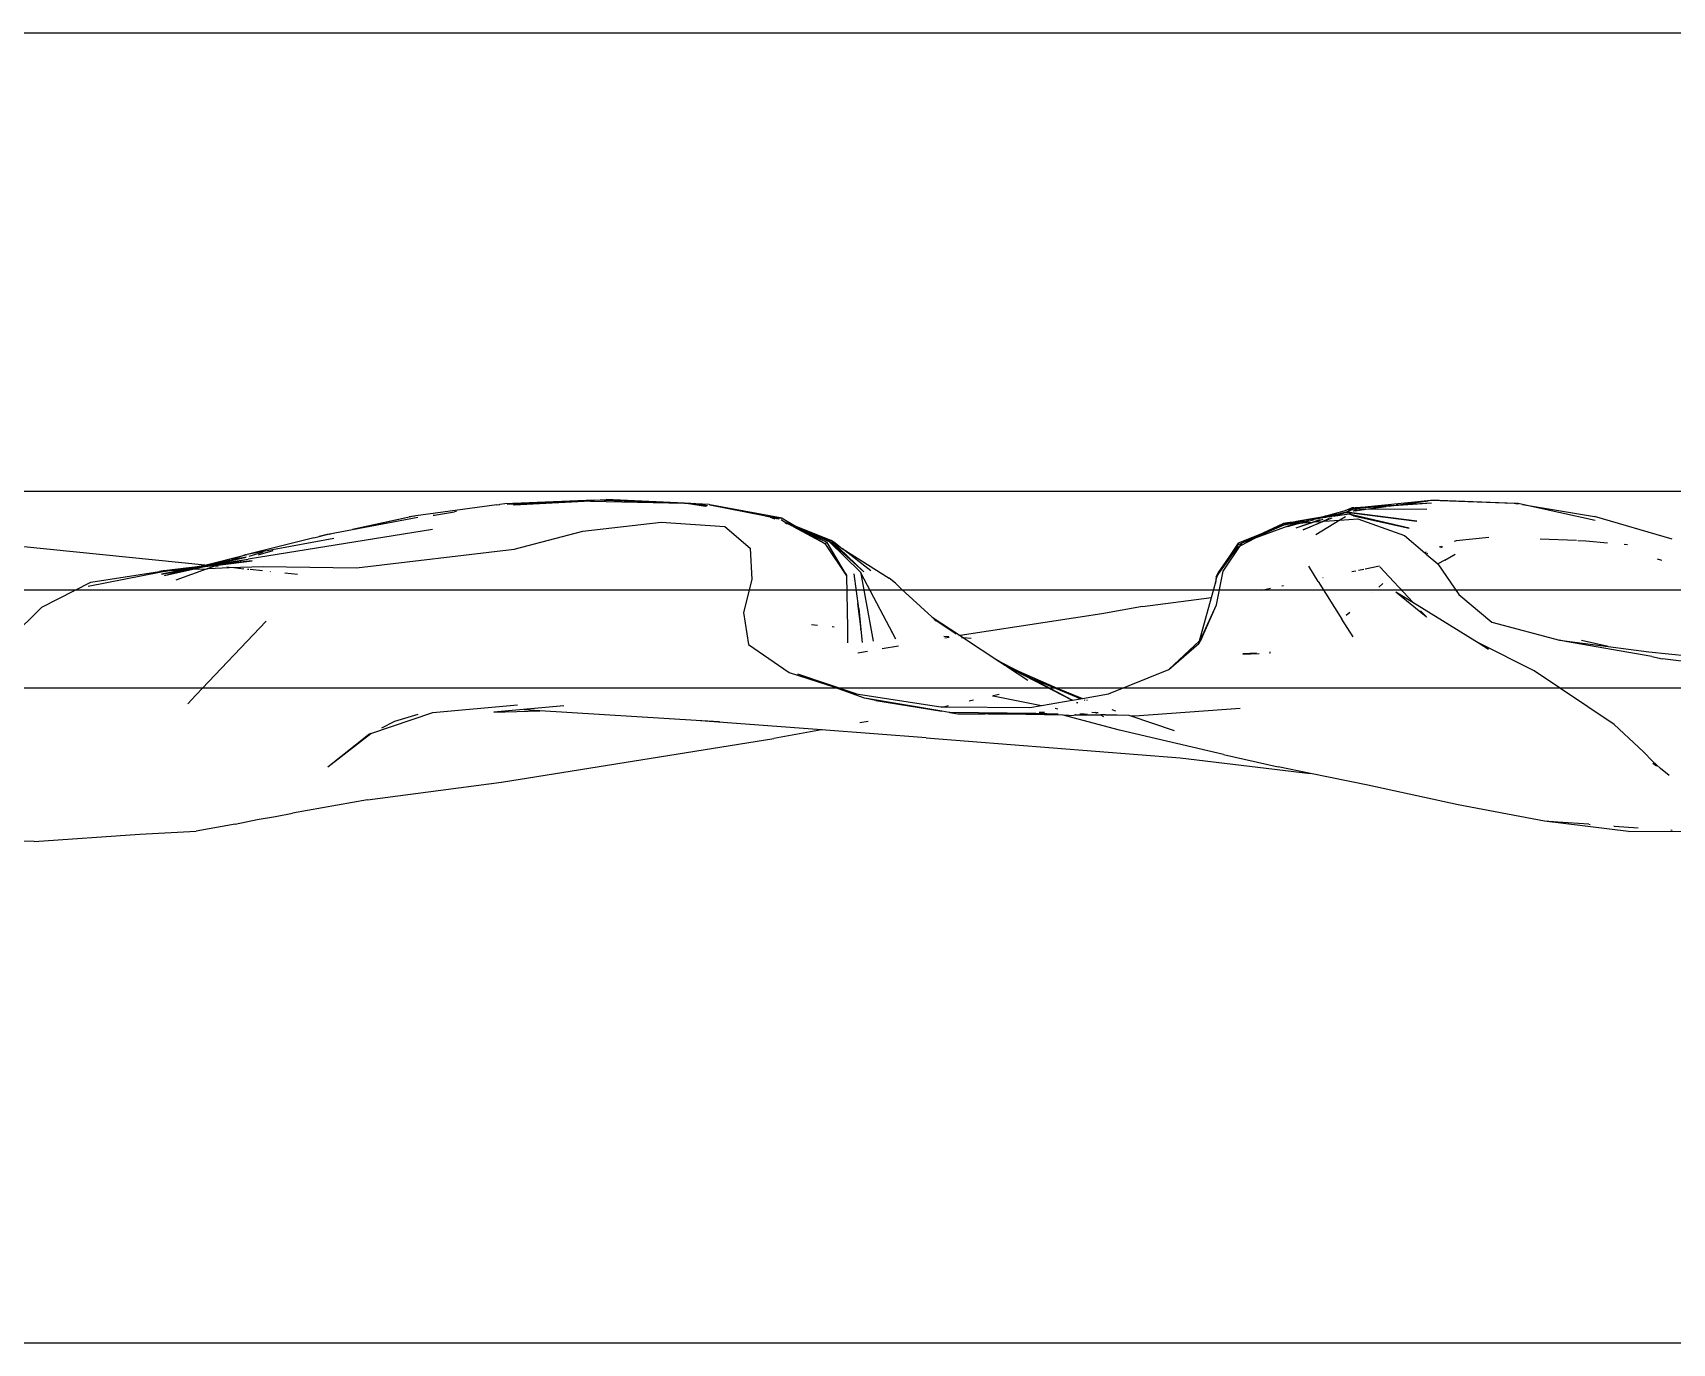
# Model space of a CAD drawing. Header units: millimetres. Extents: x -41292 to 298682, y -22072 to 33155.
# Drawn here: x 32301.7 to 32551.8, y -13759.4 to -13559.4 of the extents above; entities that cross this region are included whole.
import ezdxf

# ---------------------------------------------------------------- set-up
doc = ezdxf.new("R2010")
doc.units = ezdxf.units.MM
doc.layers.add('창호', color=4, linetype='Continuous')
doc.layers.add('틀', color=8, linetype='Continuous')

# ---------------------------------------------------------------- blocks, each defined once
blk = doc.blocks.new('rmfnasesx')
for p, q in [((59835.78, 1880.95), (59823.44, 1879.27)), ((59835.78, 1880.95), (59836.15, 1881.01)), ((59836.15, 1881.01), (59836.25, 1881.02)), ((59837.02, 1881.12), (59836.25, 1881.02)), ((59850.63, 1881.68), (59837.02, 1881.12)), ((59837.38, 1881.07), (59850.63, 1881.68)), ((59838.43, 1880.92), (59838.32, 1880.93)), ((59850.63, 1881.68), (59838.43, 1880.92)), ((59850.07, 1881.53), (59838.43, 1880.92)), ((59850.07, 1881.53), (59850.63, 1881.68)), ((59850.07, 1881.53), (59864.42, 1881.21)), ((59850.63, 1881.68), (59852.49, 1881.77)), ((59864.42, 1881.21), (59850.63, 1881.68)), ((59864.42, 1881.21), (59852.49, 1881.77)), ((59864.42, 1881.21), (59864.68, 1881.2)), ((59864.68, 1881.2), (59864.73, 1881.16)), ((59865.01, 1881.18), (59864.73, 1881.16)), ((59867.61, 1880.69), (59864.73, 1881.16)), ((59865.25, 1881.17), (59865.01, 1881.18)), ((59865.38, 1881.17), (59865.25, 1881.17)), ((59865.38, 1881.17), (59865.45, 1881.16)), ((59865.45, 1881.16), (59867.78, 1880.77)), ((59865.45, 1881.16), (59865.98, 1881.16)), ((59866.13, 1881.13), (59865.98, 1881.16)), ((59868.18, 1881.03), (59866.13, 1881.13)), ((59867.91, 1880.82), (59866.13, 1881.13)), ((59868.18, 1881.03), (59868.3, 1880.99)), ((59879.32, 1878.94), (59868.3, 1880.99)), ((59868.3, 1880.99), (59876.57, 1879.33)), ((59966.71, 1880.53), (59978.29, 1881.68)), ((59972.54, 1880.88), (59966.71, 1880.53)), ((59978.4, 1881.23), (59971.92, 1880.76)), ((59971.92, 1880.76), (59972.54, 1880.88)), ((59972.54, 1880.88), (59973.01, 1880.91)), ((59973.01, 1880.91), (59978.29, 1881.68)), ((59973.01, 1880.91), (59977.56, 1881.52)), ((59978.4, 1881.23), (59973.01, 1880.91)), ((59977.56, 1881.52), (59978.29, 1881.68)), ((59978.29, 1881.68), (59990.97, 1881.23)), ((59991.25, 1881.17), (59978.29, 1881.68)), ((59990.97, 1881.23), (59991.25, 1881.17)), ((59991.25, 1881.17), (59991.35, 1881.17)), ((59991.35, 1881.17), (59991.59, 1881.13)), ((59991.35, 1881.17), (59991.57, 1881.11)), ((59991.62, 1881.16), (59991.35, 1881.17)), ((59992.26, 1881.02), (59991.62, 1881.16)), ((59992.26, 1881.02), (60003.26, 1879.2)), ((60003.35, 1878.6), (59992.26, 1881.02)), ((59823.14, 1879.23), (59813.78, 1877.22)), ((59813.78, 1877.22), (59822.39, 1879.12)), ((59813.78, 1877.22), (59823.72, 1879.1)), ((59823.14, 1879.23), (59822.39, 1879.12)), ((59823.21, 1879.24), (59823.14, 1879.23)), ((59823.44, 1879.27), (59823.21, 1879.24)), ((59826.05, 1879.38), (59826.27, 1879.41)), ((59826.27, 1879.41), (59829.34, 1879.91)), ((59829.64, 1879.95), (59829.34, 1879.91)), ((59876.73, 1879.3), (59876.57, 1879.33)), ((59876.73, 1879.3), (59878.48, 1879)), ((59876.73, 1879.3), (59878.18, 1878.96)), ((59878.27, 1878.77), (59877.56, 1879.04)), ((59878.21, 1878.96), (59878.18, 1878.96)), ((59878.52, 1878.81), (59878.21, 1878.96)), ((59878.21, 1878.96), (59878.44, 1878.93)), ((59878.64, 1878.83), (59878.44, 1878.93)), ((59878.44, 1878.93), (59878.64, 1878.92)), ((59878.48, 1879), (59878.64, 1878.92)), ((59879.32, 1878.94), (59878.48, 1879)), ((59878.56, 1878.82), (59878.52, 1878.81)), ((59878.67, 1878.91), (59878.64, 1878.92)), ((59878.78, 1878.85), (59878.67, 1878.91)), ((59878.78, 1878.85), (59878.87, 1878.87)), ((59879.32, 1878.94), (59878.87, 1878.87)), ((59879.51, 1878.44), (59879.18, 1878.66)), ((59879.32, 1878.94), (59881.45, 1877.66)), ((59879.59, 1878.41), (59879.51, 1878.44)), ((59879.6, 1878.38), (59879.59, 1878.41)), ((59879.75, 1878.27), (59879.6, 1878.38)), ((59955.92, 1877.9), (59958.98, 1878.5)), ((59958.47, 1878.45), (59955.92, 1877.9)), ((59958.03, 1878.45), (59957.35, 1878.33)), ((59957.73, 1877.44), (59960.49, 1878.35)), ((59960.73, 1878.93), (59958.03, 1878.45)), ((59959.31, 1878.63), (59958.03, 1878.45)), ((59958.42, 1878.21), (59959.72, 1878.58)), ((59960.39, 1878.65), (59958.74, 1878.24)), ((59962, 1878.46), (59958.78, 1877.15)), ((59958.78, 1877.15), (59961.76, 1878.44)), ((59959.36, 1878.64), (59959.31, 1878.63)), ((59960.73, 1878.93), (59959.36, 1878.64)), ((59960.45, 1878.79), (59959.36, 1878.64)), ((59960.21, 1878.33), (59961.36, 1878.75)), ((59960.21, 1878.33), (59960.49, 1878.35)), ((59960.45, 1878.79), (59960.5, 1878.8)), ((59960.49, 1878.35), (59961.85, 1878.8)), ((59960.49, 1878.35), (59961.76, 1878.44)), ((59960.5, 1878.8), (59962.62, 1879.21)), ((59960.5, 1878.8), (59961.34, 1879.03)), ((59961.56, 1878.94), (59960.5, 1878.8)), ((59961.34, 1879.03), (59960.73, 1878.93)), ((59964.38, 1878.62), (59960.74, 1876.37)), ((59961.34, 1879.03), (59961.66, 1879.13)), ((59962.62, 1879.21), (59961.56, 1878.94)), ((59962.12, 1879.02), (59961.56, 1878.94)), ((59961.66, 1879.13), (59961.83, 1879.17)), ((59961.76, 1878.44), (59962.83, 1878.91)), ((59961.76, 1878.44), (59962, 1878.46)), ((59961.83, 1879.17), (59962.11, 1879.22)), ((59963.19, 1878.94), (59962, 1878.46)), ((59962, 1878.46), (59964.38, 1878.62)), ((59962.11, 1879.22), (59965.04, 1880.07)), ((59963.34, 1879.39), (59962.11, 1879.22)), ((59962.12, 1879.02), (59962.62, 1879.21)), ((59962.81, 1879.12), (59962.12, 1879.02)), ((59962.62, 1879.21), (59963.34, 1879.39)), ((59962.81, 1879.12), (59963.75, 1879.43)), ((59963.58, 1879.23), (59962.81, 1879.12)), ((59963.57, 1879.45), (59963.34, 1879.39)), ((59963.87, 1879.52), (59963.57, 1879.45)), ((59963.57, 1879.45), (59963.75, 1879.43)), ((59963.58, 1879.23), (59964.29, 1879.53)), ((59964.06, 1879.3), (59963.58, 1879.23)), ((59963.75, 1879.43), (59963.97, 1879.5)), ((59963.97, 1879.5), (59963.87, 1879.52)), ((59963.97, 1879.5), (59964.05, 1879.53)), ((59964.05, 1879.53), (59964.56, 1879.7)), ((59964.05, 1879.53), (59964.29, 1879.53)), ((59964.96, 1879.67), (59964.06, 1879.3)), ((59965.84, 1879.55), (59964.06, 1879.3)), ((59964.52, 1879.64), (59964.29, 1879.53)), ((59965.26, 1879.16), (59964.38, 1878.62)), ((59964.38, 1878.62), (59967.14, 1878.81)), ((59964.52, 1879.64), (59964.56, 1879.7)), ((59964.52, 1879.64), (59964.96, 1879.67)), ((59964.56, 1879.7), (59965.78, 1880)), ((59965.15, 1879.74), (59964.96, 1879.67)), ((59965.04, 1880.07), (59966.23, 1880.5)), ((59965.04, 1880.07), (59965.81, 1880.29)), ((59965.78, 1880), (59965.15, 1879.74)), ((59965.15, 1879.74), (59965.61, 1879.79)), ((59965.71, 1879.84), (59965.61, 1879.79)), ((59965.61, 1879.79), (59966.16, 1879.72)), ((59966.24, 1879.77), (59965.71, 1879.84)), ((59966.4, 1880.25), (59965.78, 1880)), ((59965.79, 1880.1), (59966.24, 1880.25)), ((59965.8, 1880.19), (59965.99, 1880.27)), ((59965.81, 1880.29), (59965.99, 1880.27)), ((59974.99, 1877.43), (59965.84, 1879.55)), ((59965.87, 1879.54), (59965.84, 1879.55)), ((59966.16, 1879.72), (59965.87, 1879.54)), ((59966.46, 1879.29), (59965.87, 1879.54)), ((59965.99, 1880.27), (59966.03, 1880.29)), ((59966.03, 1880.29), (59966.55, 1880.51)), ((59966.03, 1880.29), (59966.24, 1880.25)), ((59966.24, 1879.77), (59966.16, 1879.72)), ((59966.16, 1879.72), (59976.14, 1878.48)), ((59966.55, 1880.51), (59966.23, 1880.5)), ((59966.4, 1880.25), (59966.24, 1880.25)), ((59976.14, 1878.48), (59966.24, 1879.77)), ((59966.5, 1880.29), (59966.4, 1880.25)), ((59966.45, 1880.02), (59966.48, 1880.03)), ((59966.46, 1879.29), (59974.99, 1877.43)), ((59966.48, 1880.03), (59966.52, 1880.04)), ((59966.75, 1880.39), (59966.5, 1880.29)), ((59968.05, 1880.25), (59966.5, 1880.29)), ((59966.92, 1880.19), (59966.52, 1880.04)), ((59966.55, 1880.51), (59966.71, 1880.53)), ((59966.72, 1880.07), (59966.65, 1880.02)), ((59966.72, 1880.07), (59968.05, 1880.25)), ((59966.92, 1880.19), (59966.72, 1880.07)), ((59971.46, 1880.73), (59966.75, 1880.39)), ((59967.14, 1878.81), (59974.27, 1876.29)), ((59968.05, 1880.25), (59968.11, 1880.25)), ((59968.11, 1880.25), (59968.28, 1880.28)), ((59968.28, 1880.28), (59968.35, 1880.28)), ((59968.35, 1880.28), (59971.46, 1880.73)), ((59977.67, 1880.27), (59968.35, 1880.28)), ((59971.92, 1880.76), (59971.46, 1880.73)), ((60015.12, 1875.73), (60003.26, 1879.2)), ((59807.86, 1875.91), (59797.68, 1873.37)), ((59825.99, 1877.21), (59797.86, 1872.66)), ((59807.86, 1875.91), (59808.7, 1876.12)), ((59808.7, 1876.12), (59810.01, 1876.51)), ((59809.92, 1876.42), (59808.7, 1876.12)), ((59809.92, 1876.42), (59810.01, 1876.51)), ((59810, 1876.44), (59809.92, 1876.42)), ((59810.01, 1876.51), (59813.78, 1877.22)), ((59810.25, 1876.47), (59810.03, 1876.42)), ((59810.25, 1876.47), (59810.34, 1876.48)), ((59838.43, 1874.19), (59848.91, 1876.95)), ((59848.91, 1876.95), (59860.85, 1878.31)), ((59860.85, 1878.31), (59870.58, 1877.64)), ((59870.58, 1877.64), (59874.45, 1874.34)), ((59879.79, 1878.3), (59879.75, 1878.27)), ((59879.75, 1878.27), (59879.97, 1878.13)), ((59879.92, 1878.22), (59879.79, 1878.3)), ((59879.96, 1878.21), (59879.92, 1878.22)), ((59879.99, 1878.19), (59879.96, 1878.21)), ((59879.97, 1878.13), (59880.22, 1878.07)), ((59880.22, 1878.07), (59879.99, 1878.19)), ((59880.19, 1878.16), (59879.99, 1878.19)), ((59880.66, 1877.93), (59880.19, 1878.16)), ((59880.66, 1877.93), (59880.22, 1878.07)), ((59880.22, 1878.07), (59880.45, 1877.94)), ((59880.45, 1877.94), (59880.59, 1877.9)), ((59880.59, 1877.9), (59880.74, 1877.83)), ((59881.45, 1877.66), (59880.66, 1877.93)), ((59881.1, 1877.72), (59880.66, 1877.93)), ((59880.74, 1877.83), (59880.84, 1877.79)), ((59880.84, 1877.79), (59881, 1877.64)), ((59881.1, 1877.72), (59880.84, 1877.79)), ((59881, 1877.64), (59885.83, 1875.04)), ((59881, 1877.64), (59882.86, 1876.82)), ((59881.34, 1877.6), (59881.1, 1877.72)), ((59881.67, 1877.48), (59881.34, 1877.6)), ((59886.78, 1875.53), (59881.45, 1877.66)), ((59881.45, 1877.66), (59881.75, 1877.48)), ((59881.75, 1877.48), (59881.67, 1877.48)), ((59881.91, 1877.32), (59881.67, 1877.48)), ((59881.75, 1877.48), (59881.98, 1877.34)), ((59882.31, 1877.15), (59881.91, 1877.32)), ((59881.98, 1877.34), (59882.78, 1877.05)), ((59881.98, 1877.34), (59882.31, 1877.15)), ((59882.5, 1877.04), (59882.31, 1877.15)), ((59886.52, 1875.3), (59882.5, 1877.04)), ((59882.86, 1876.82), (59882.5, 1877.04)), ((59882.78, 1877.05), (59886.55, 1875.49)), ((59886.78, 1875.53), (59882.78, 1877.05)), ((59886.33, 1875.49), (59882.78, 1877.05)), ((59883.16, 1876.64), (59882.86, 1876.82)), ((59886.17, 1875.24), (59883.16, 1876.64)), ((59883.16, 1876.64), (59885.83, 1875.04)), ((59951.92, 1876.32), (59948.89, 1875.12)), ((59949.19, 1874.69), (59951.64, 1875.98)), ((59949.61, 1875.24), (59951.92, 1876.32)), ((59950.13, 1875.43), (59952.63, 1876.49)), ((59950.13, 1875.43), (59951.64, 1875.98)), ((59951.64, 1875.98), (59951.78, 1876.03)), ((59951.78, 1876.03), (59957.64, 1878.16)), ((59951.78, 1876.03), (59952.63, 1876.49)), ((59951.92, 1876.32), (59955.74, 1878.13)), ((59953.55, 1876.98), (59951.92, 1876.32)), ((59952.63, 1876.49), (59952.95, 1876.63)), ((59952.95, 1876.63), (59955.92, 1877.9)), ((59952.95, 1876.63), (59953.55, 1876.98)), ((59953.85, 1877.1), (59953.55, 1876.98)), ((59955.64, 1878.03), (59953.85, 1877.1)), ((59955.92, 1877.9), (59953.85, 1877.1)), ((59956.61, 1878.2), (59955.64, 1878.03)), ((59955.64, 1878.03), (59955.74, 1878.13)), ((59956.78, 1878.27), (59955.74, 1878.13)), ((59956.61, 1878.2), (59955.92, 1877.9)), ((59958.74, 1878.24), (59956.4, 1877.65)), ((59956.4, 1877.65), (59958.42, 1878.21)), ((59956.78, 1878.27), (59956.61, 1878.2)), ((59957.35, 1878.33), (59956.78, 1878.27)), ((59957.64, 1878.16), (59958.42, 1878.21)), ((59957.73, 1877.44), (59960.21, 1878.33)), ((59958.42, 1878.21), (59958.74, 1878.24)), ((59958.74, 1878.24), (59960.21, 1878.33)), ((59974.27, 1876.29), (59977.35, 1873.66)), ((59987.12, 1875.96), (59982.14, 1875.48)), ((59791.26, 1871.77), (59751.52, 1875.8)), ((59797.37, 1873.29), (59797.42, 1873.34)), ((59797.52, 1873.35), (59797.42, 1873.34)), ((59797.52, 1873.35), (59797.68, 1873.37)), ((59810.91, 1875.81), (59797.68, 1873.37)), ((59798.02, 1873.14), (59800.06, 1873.72)), ((59801.47, 1873.92), (59799.49, 1873.31)), ((59800.16, 1873.73), (59800.06, 1873.72)), ((59801.62, 1873.94), (59801.47, 1873.92)), ((59814.4, 1871.34), (59838.43, 1874.19)), ((59874.45, 1874.34), (59874.67, 1869.58)), ((59885.83, 1875.04), (59886.17, 1875.24)), ((59885.83, 1875.04), (59889.15, 1870.22)), ((59885.83, 1875.04), (59889.12, 1870.14)), ((59889.15, 1870.22), (59886.17, 1875.24)), ((59886.52, 1875.3), (59886.33, 1875.49)), ((59886.52, 1875.3), (59891.24, 1870.73)), ((59886.78, 1875.53), (59886.55, 1875.49)), ((59886.55, 1875.49), (59891.8, 1870.76)), ((59891.8, 1870.76), (59886.78, 1875.53)), ((59887.22, 1875.25), (59886.78, 1875.53)), ((59888.14, 1874.49), (59886.78, 1875.53)), ((59888.14, 1874.49), (59887.22, 1875.25)), ((59888.14, 1874.49), (59888.47, 1874.28)), ((59888.47, 1874.28), (59895.65, 1869.76)), ((59892.84, 1870.9), (59888.47, 1874.28)), ((59948.85, 1874.88), (59945.87, 1870.5)), ((59948.72, 1874.44), (59945.87, 1870.5)), ((59948.89, 1875.12), (59945.88, 1870.65)), ((59945.88, 1870.65), (59948.85, 1874.88)), ((59946.58, 1870.83), (59949.19, 1874.69)), ((59948.72, 1874.44), (59948.85, 1874.88)), ((59948.72, 1874.44), (59949.19, 1874.69)), ((59948.85, 1874.88), (59949.5, 1875.16)), ((59948.85, 1874.88), (59948.89, 1875.12)), ((59949.19, 1874.69), (59949.5, 1875.16)), ((59949.5, 1875.16), (59949.54, 1875.21)), ((59949.54, 1875.21), (59949.61, 1875.24)), ((59949.61, 1875.24), (59950.13, 1875.43)), ((59977.35, 1873.66), (59977.27, 1873.63)), ((59977.56, 1873.74), (59977.35, 1873.66)), ((59977.35, 1873.66), (59977.59, 1873.45)), ((59977.59, 1873.45), (59977.44, 1873.39)), ((59977.76, 1873.53), (59977.59, 1873.45)), ((59977.59, 1873.45), (59979.32, 1871.98)), ((59979.89, 1874.63), (59979.57, 1874.5)), ((59980.04, 1874.54), (59979.76, 1874.42)), ((59980.43, 1872.52), (59981.97, 1873.44)), ((59982.14, 1875.48), (59981.85, 1875.37)), ((60000.5, 1875.5), (59994.97, 1875.73)), ((60001.93, 1875.44), (60000.7, 1875.49)), ((60005.21, 1875.14), (60001.93, 1875.44)), ((60008.3, 1874.86), (60007.78, 1874.9)), ((59785.12, 1870.94), (59784.32, 1870.78)), ((59784.56, 1870.75), (59786.21, 1870.99)), ((59784.56, 1870.75), (59785.44, 1870.96)), ((59788.05, 1871.07), (59784.61, 1870.37)), ((59784.61, 1870.37), (59788.2, 1870.99)), ((59785.09, 1870.2), (59789.19, 1871.11)), ((59785.09, 1870.2), (59788.2, 1870.99)), ((59785.12, 1870.94), (59785.44, 1870.96)), ((59785.55, 1870.96), (59785.44, 1870.96)), ((59785.87, 1871.02), (59785.55, 1870.96)), ((59785.55, 1870.96), (59786.21, 1870.99)), ((59788.35, 1871.29), (59785.87, 1871.02)), ((59785.87, 1871.02), (59786.68, 1871.06)), ((59786.21, 1870.99), (59786.68, 1871.06)), ((59786.21, 1870.99), (59786.76, 1871.01)), ((59786.68, 1871.06), (59788.35, 1871.29)), ((59786.68, 1871.06), (59787.34, 1871.08)), ((59786.76, 1871.01), (59787.34, 1871.08)), ((59786.76, 1871.01), (59788.05, 1871.07)), ((59791.61, 1871.22), (59786.82, 1869.45)), ((59787.34, 1871.08), (59789.23, 1871.3)), ((59787.34, 1871.08), (59788.05, 1871.07)), ((59788.31, 1871.12), (59788.05, 1871.07)), ((59788.2, 1870.99), (59788.58, 1871.09)), ((59789.23, 1871.3), (59788.31, 1871.12)), ((59788.31, 1871.12), (59788.58, 1871.09)), ((59788.35, 1871.29), (59790.73, 1871.64)), ((59790.17, 1871.49), (59788.35, 1871.29)), ((59788.58, 1871.09), (59788.77, 1871.14)), ((59788.77, 1871.14), (59789.6, 1871.35)), ((59788.77, 1871.14), (59788.82, 1871.1)), ((59788.82, 1871.1), (59789.12, 1871.15)), ((59789.12, 1871.15), (59789.19, 1871.11)), ((59789.19, 1871.11), (59789.39, 1871.16)), ((59789.6, 1871.35), (59789.23, 1871.3)), ((59789.39, 1871.16), (59790.95, 1871.51)), ((59789.39, 1871.16), (59791.61, 1871.22)), ((59789.6, 1871.35), (59790.95, 1871.51)), ((59789.6, 1871.35), (59790.17, 1871.49)), ((59790.17, 1871.49), (59790.73, 1871.64)), ((59791.56, 1871.64), (59790.17, 1871.49)), ((59790.73, 1871.64), (59791.26, 1871.77)), ((59790.73, 1871.64), (59791.24, 1871.71)), ((59790.95, 1871.51), (59791.56, 1871.64)), ((59790.95, 1871.51), (59791.72, 1871.6)), ((59795.01, 1872.47), (59791.24, 1871.71)), ((59791.24, 1871.71), (59792.94, 1871.95)), ((59791.26, 1871.77), (59797.27, 1873.3)), ((59791.56, 1871.64), (59792.94, 1871.95)), ((59792.71, 1871.77), (59791.56, 1871.64)), ((59791.68, 1871.22), (59791.61, 1871.22)), ((59791.7, 1871.25), (59791.68, 1871.22)), ((59791.77, 1871.25), (59791.7, 1871.25)), ((59791.72, 1871.6), (59792.71, 1871.77)), ((59791.72, 1871.6), (59793.09, 1871.76)), ((59792.72, 1871.62), (59791.77, 1871.25)), ((59791.77, 1871.25), (59794.97, 1871.4)), ((59793.28, 1871.83), (59792.71, 1871.77)), ((59792.78, 1871.62), (59792.72, 1871.62)), ((59793.09, 1871.76), (59792.78, 1871.62)), ((59793.25, 1871.57), (59792.78, 1871.62)), ((59792.94, 1871.95), (59794.63, 1872.33)), ((59792.94, 1871.95), (59794.03, 1872.11)), ((59793.2, 1871.77), (59793.09, 1871.76)), ((59793.2, 1871.77), (59798.48, 1872.4)), ((59793.28, 1871.83), (59793.2, 1871.77)), ((59793.39, 1871.84), (59793.28, 1871.83)), ((59798.48, 1872.4), (59793.39, 1871.84)), ((59793.47, 1871.9), (59793.39, 1871.84)), ((59793.61, 1871.92), (59793.47, 1871.9)), ((59793.61, 1871.92), (59797.86, 1872.66)), ((59794.03, 1872.11), (59793.61, 1871.92)), ((59794.03, 1872.11), (59794.17, 1872.13)), ((59794.17, 1872.13), (59797.86, 1872.66)), ((59794.63, 1872.33), (59794.17, 1872.13)), ((59794.97, 1871.4), (59794.61, 1871.43)), ((59794.63, 1872.33), (59794.87, 1872.38)), ((59794.87, 1872.38), (59797.52, 1872.97)), ((59795.01, 1872.47), (59794.87, 1872.38)), ((59794.97, 1871.4), (59800.13, 1871.57)), ((59795.23, 1872.51), (59795.01, 1872.47)), ((59797.27, 1873.3), (59795.23, 1872.51)), ((59797.52, 1872.97), (59795.23, 1872.51)), ((59797.19, 1871.17), (59795.64, 1871.33)), ((59797.36, 1873.33), (59797.27, 1873.3)), ((59797.37, 1873.29), (59797.27, 1873.3)), ((59797.94, 1871.1), (59797.74, 1871.12)), ((59800.01, 1870.89), (59798.14, 1871.08)), ((59799.43, 1873.3), (59799.49, 1873.31)), ((59800.13, 1871.57), (59814.4, 1871.34)), ((59961.08, 1869.25), (59959.64, 1871.58)), ((59966.81, 1870.84), (59966.22, 1870.72)), ((59968.07, 1871.1), (59967.23, 1870.93)), ((59970.43, 1871.58), (59968.27, 1871.14)), ((59975.51, 1866.11), (59970.5, 1871.51)), ((59980.43, 1872.52), (59979.32, 1871.98)), ((59979.32, 1871.98), (59982.55, 1867.26)), ((60012.83, 1872.72), (60013.32, 1872.59)), ((60013.32, 1872.59), (60013.51, 1872.52)), ((59766.35, 1865.36), (59773.86, 1869.14)), ((59773.43, 1868.57), (59784.56, 1870.75)), ((59773.86, 1869.14), (59784.32, 1870.78)), ((59801.26, 1870.76), (59801.2, 1870.77)), ((59805.35, 1870.35), (59803.42, 1870.54)), ((59874.67, 1869.58), (59873.42, 1864.54)), ((59889.15, 1870.22), (59889.12, 1870.14)), ((59889.12, 1870.14), (59889.26, 1862.13)), ((59891, 1865.16), (59890.28, 1870.41)), ((59891.24, 1870.73), (59891.3, 1870.63)), ((59891.31, 1870.6), (59891.3, 1870.63)), ((59891.33, 1870.59), (59891.3, 1870.63)), ((59891.33, 1870.59), (59891.38, 1870.54)), ((59891.39, 1870.47), (59891.38, 1870.54)), ((59896.65, 1860.47), (59891.39, 1870.47)), ((59893.24, 1860.16), (59891.39, 1870.47)), ((59896.6, 1869.01), (59895.65, 1869.76)), ((59897.51, 1868.11), (59896.6, 1869.01)), ((59944.82, 1866.83), (59945.42, 1868.99)), ((59945.51, 1869.97), (59945.42, 1868.99)), ((59945.42, 1868.99), (59945.64, 1869.93)), ((59945.51, 1869.97), (59945.88, 1870.65)), ((59945.81, 1870.39), (59945.51, 1869.97)), ((59945.57, 1865.7), (59946.58, 1870.83)), ((59945.64, 1869.93), (59945.81, 1870.39)), ((59945.82, 1870.43), (59945.81, 1870.39)), ((59945.82, 1870.43), (59945.87, 1870.47)), ((59945.87, 1870.5), (59945.88, 1870.65)), ((59945.87, 1870.5), (59945.87, 1870.47)), ((59955.81, 1868.58), (59955.56, 1868.53)), ((59961.08, 1869.25), (59964.72, 1863.51)), ((59961.85, 1869.82), (59961.81, 1869.81)), ((59970.96, 1868.98), (59970.33, 1868.42)), ((59890.82, 1865.92), (59891.3, 1861.94)), ((59897.51, 1868.11), (59902.17, 1863.85)), ((59934.29, 1865.44), (59944.82, 1866.83)), ((59942.98, 1860.23), (59944.82, 1866.83)), ((59953.84, 1868.18), (59952.5, 1867.9)), ((59969.35, 1867.56), (59969.32, 1867.54)), ((59972.94, 1867.7), (59977.55, 1863.91)), ((59972.94, 1867.7), (59975.51, 1866.11)), ((59975.51, 1866.11), (59985.65, 1859.84)), ((59982.55, 1867.26), (59987.56, 1863.06)), ((59761.58, 1860.63), (59766.35, 1865.36)), ((59873.42, 1864.54), (59874.17, 1859.66)), ((59891, 1865.16), (59891.3, 1861.94)), ((59902.17, 1863.85), (59902.21, 1863.82)), ((59902.21, 1863.82), (59902.56, 1863.49)), ((59902.21, 1863.82), (59906.48, 1861)), ((59902.56, 1863.49), (59902.83, 1863.25)), ((59905.84, 1861.24), (59902.56, 1863.49)), ((59928.1, 1864.35), (59906.48, 1861)), ((59934.29, 1865.44), (59928.1, 1864.35)), ((59943.12, 1860.36), (59945.57, 1865.7)), ((59943.29, 1860.52), (59945.57, 1865.7)), ((59964.72, 1863.51), (59964.66, 1863.46)), ((59966.41, 1860.84), (59964.72, 1863.51)), ((59965.91, 1864.55), (59965.35, 1864.06)), ((59977.55, 1863.91), (59976.71, 1864.81)), ((59977.55, 1863.91), (59977.63, 1863.83)), ((59800.62, 1863.21), (59789.87, 1851.94)), ((59884.71, 1862.56), (59883.78, 1862.64)), ((59887.24, 1862.32), (59886.95, 1862.35)), ((59889.4, 1862.12), (59889.26, 1862.13)), ((59889.26, 1862.13), (59889.3, 1859.88)), ((59891.3, 1861.94), (59891.2, 1861.95)), ((59891.3, 1861.94), (59891.54, 1859.98)), ((59896.22, 1861.48), (59896.17, 1861.48)), ((59905.84, 1861.24), (59902.83, 1863.25)), ((59904.74, 1860.83), (59903.98, 1860.88)), ((59906.48, 1861), (59906.25, 1860.97)), ((59906.48, 1861), (59907, 1860.66)), ((59987.56, 1863.06), (59997.9, 1860.33)), ((59874.17, 1859.66), (59880.36, 1855.39)), ((59892.31, 1858.59), (59890.88, 1858.35)), ((59897.08, 1859.41), (59894.59, 1858.99)), ((59904.81, 1860.73), (59904.11, 1860.61)), ((59907, 1860.66), (59906.7, 1860.68)), ((59908.14, 1860.58), (59907, 1860.66)), ((59907, 1860.66), (59912.53, 1857.01)), ((59938.29, 1855.82), (59942.98, 1860.23)), ((59938.29, 1855.82), (59942.86, 1859.81)), ((59943.29, 1860.52), (59942.86, 1859.81)), ((59942.86, 1859.81), (59943.12, 1860.36)), ((59942.86, 1859.81), (59942.98, 1860.23)), ((59942.98, 1860.23), (59943.12, 1860.36)), ((59943.12, 1860.36), (59943.29, 1860.52)), ((59951.7, 1858.34), (59949.58, 1858.25)), ((59953.81, 1858.43), (59953.67, 1858.42)), ((59953.67, 1858.39), (59953.79, 1858.39)), ((59985.65, 1859.84), (59987.06, 1858.92)), ((59994.04, 1855.61), (59985.65, 1859.84)), ((59998.83, 1860.1), (59997.9, 1860.33)), ((59997.9, 1860.33), (60005.35, 1859.34)), ((60012.01, 1857.82), (59998.83, 1860.1)), ((60005.35, 1859.34), (60001.25, 1860.27)), ((60005.35, 1859.34), (60011.52, 1858.51)), ((60011.52, 1858.51), (60026.35, 1857.07)), ((59912.53, 1857.01), (59911.89, 1857.35)), ((59912.53, 1857.01), (59913.38, 1856.42)), ((59914.89, 1855.76), (59912.53, 1857.01)), ((59913.38, 1856.42), (59913.48, 1856.38)), ((59913.48, 1856.38), (59913.53, 1856.35)), ((59913.53, 1856.35), (59916.79, 1854.2)), ((59913.53, 1856.35), (59916.21, 1854.96)), ((59913.53, 1856.35), (59914.89, 1855.76)), ((59949.58, 1858.15), (59952.1, 1858.3)), ((60012.01, 1857.82), (60013.62, 1857.44)), ((60029.4, 1855.53), (60013.62, 1857.44)), ((59880.36, 1855.39), (59886.1, 1853.54)), ((59890.6, 1852.1), (59881.7, 1855.13)), ((59886.1, 1853.54), (59881.7, 1855.13)), ((59886.1, 1853.54), (59890.6, 1852.1)), ((59891.89, 1851.46), (59886.1, 1853.54)), ((59914.89, 1855.76), (59921.25, 1852.97)), ((59917.02, 1854.64), (59914.89, 1855.76)), ((59916.21, 1854.96), (59915.81, 1855.12)), ((59916.21, 1854.96), (59916.29, 1854.91)), ((59916.29, 1854.91), (59923.55, 1851.15)), ((59917.02, 1854.64), (59916.29, 1854.91)), ((59917.25, 1854.52), (59917.02, 1854.64)), ((59924.83, 1851.38), (59917.25, 1854.52)), ((59917.25, 1854.52), (59921.25, 1852.97)), ((59923.55, 1851.15), (59917.25, 1854.52)), ((59929.1, 1852.12), (59938.29, 1855.82)), ((60006.24, 1847.43), (59994.04, 1855.61)), ((59789.87, 1851.94), (59788.64, 1850.6)), ((59890.6, 1852.1), (59903.54, 1850.16)), ((59893.59, 1851.08), (59891.89, 1851.46)), ((59903.7, 1849.46), (59891.89, 1851.46)), ((59893.59, 1851.08), (59903.7, 1849.46)), ((59908.51, 1851.13), (59907.84, 1850.98)), ((59911.39, 1851.82), (59911.49, 1851.8)), ((59912.44, 1852.01), (59911.49, 1851.8)), ((59911.49, 1851.8), (59918.87, 1850.34)), ((59918.87, 1850.34), (59923.55, 1851.15)), ((59921.25, 1852.97), (59925.16, 1851.43)), ((59921.25, 1852.97), (59924.83, 1851.38)), ((59923.6, 1851.17), (59923.55, 1851.15)), ((59923.6, 1851.17), (59924.83, 1851.38)), ((59924.83, 1851.38), (59925.16, 1851.43)), ((59925.16, 1851.43), (59929.1, 1852.12)), ((59925.55, 1851.08), (59925.42, 1851.13)), ((59925.72, 1851.21), (59925.85, 1851.16)), ((59816.58, 1846.05), (59826.03, 1849.28)), ((59823.72, 1848.99), (59820.18, 1847.88)), ((59826.03, 1849.28), (59838.92, 1850.42)), ((59845.99, 1850.31), (59835.31, 1849.3)), ((59835.31, 1849.3), (59842.37, 1849.53)), ((59842.37, 1849.53), (59839.98, 1849.67)), ((59866.22, 1848.06), (59842.37, 1849.53)), ((59903.54, 1850.16), (59904.12, 1850.16)), ((59904.81, 1849.27), (59903.7, 1849.46)), ((59904.66, 1850.27), (59904.12, 1850.16)), ((59904.12, 1850.16), (59917.08, 1850.03)), ((59904.88, 1849.27), (59904.81, 1849.27)), ((59904.88, 1849.27), (59906.14, 1849.07)), ((59918, 1849.14), (59904.88, 1849.27)), ((59906.14, 1849.07), (59910.29, 1849.06)), ((59910.72, 1849.05), (59910.29, 1849.06)), ((59910.72, 1849.05), (59912.79, 1849.08)), ((59922.19, 1848.84), (59910.72, 1849.05)), ((59912.79, 1849.08), (59918, 1849.14)), ((59912.79, 1849.08), (59917.92, 1849.02)), ((59917.08, 1850.03), (59918.87, 1850.34)), ((59917.92, 1849.02), (59921.42, 1849)), ((59921.42, 1849), (59918, 1849.14)), ((59919.32, 1849.25), (59918.53, 1849.28)), ((59920.94, 1849.93), (59921.36, 1849.85)), ((59930.78, 1846.56), (59922.19, 1848.84)), ((59923.07, 1848.82), (59922.19, 1848.84)), ((59923.07, 1848.82), (59924.59, 1848.93)), ((59923.98, 1848.94), (59924.08, 1848.95)), ((59924.08, 1848.95), (59924.59, 1848.93)), ((59924.21, 1850.81), (59924.26, 1850.82)), ((59924.26, 1850.82), (59924.36, 1850.73)), ((59924.41, 1850.74), (59924.36, 1850.73)), ((59924.59, 1848.93), (59924.73, 1848.94)), ((59924.8, 1849.04), (59924.73, 1849.03)), ((59924.73, 1848.94), (59927.87, 1848.91)), ((59925.39, 1849.01), (59924.8, 1849.04)), ((59925.05, 1849.08), (59925.39, 1849.01)), ((59925.39, 1849.01), (59925.83, 1849.05)), ((59927.24, 1849.24), (59926.54, 1849.27)), ((59927.05, 1849.33), (59927.24, 1849.24)), ((59927.24, 1849.24), (59927.31, 1849.2)), ((59927.54, 1849.22), (59927.31, 1849.2)), ((59927.87, 1848.91), (59928.34, 1848.67)), ((59928.65, 1848.9), (59927.87, 1848.91)), ((59932.27, 1848.8), (59928.65, 1848.9)), ((59928.65, 1848.9), (59931.39, 1848.88)), ((59930.24, 1849.49), (59929.68, 1849.68)), ((59932.4, 1848.76), (59932.27, 1848.8)), ((59939.17, 1846.48), (59932.4, 1848.76)), ((59933.11, 1848.73), (59932.4, 1848.76)), ((59949.18, 1849.88), (59933.11, 1848.73)), ((59809.98, 1841), (59816.58, 1846.05)), ((59809.98, 1841), (59816.19, 1845.89)), ((59816.58, 1846.09), (59816.19, 1845.89)), ((59820.18, 1847.88), (59818.19, 1846.89)), ((59885.33, 1846.61), (59866.22, 1848.06)), ((59869.77, 1847.85), (59866.22, 1848.06)), ((59885.33, 1846.61), (59878.02, 1845.28)), ((59901.29, 1845.4), (59885.33, 1846.61)), ((59885.56, 1846.66), (59885.51, 1846.65)), ((59892.43, 1847.91), (59891.19, 1847.68)), ((59946.66, 1842.85), (59930.78, 1846.56)), ((60006.24, 1847.43), (60010.7, 1843.26)), ((59836.5, 1838.65), (59878.02, 1845.28)), ((59901.29, 1845.4), (59940.05, 1842.34)), ((59940.05, 1842.34), (59959.92, 1839.98)), ((59946.66, 1842.85), (59955, 1841)), ((59959.92, 1839.98), (59955, 1841)), ((60010.7, 1843.26), (60012.11, 1841.83)), ((60013.31, 1840.71), (60012.11, 1841.83)), ((60012.69, 1841.1), (60012.15, 1841.51)), ((59816.07, 1835.93), (59836.5, 1838.65)), ((59968.67, 1838.17), (59959.92, 1839.98)), ((60014.63, 1839.64), (60013.31, 1840.71)), ((59816.07, 1835.93), (59804.61, 1833.92)), ((59982.43, 1835.19), (59968.67, 1838.17)), ((59799.21, 1832.92), (59802.02, 1833.42)), ((59802.02, 1833.42), (59804.61, 1833.92)), ((59995.63, 1832.7), (59982.43, 1835.19)), ((59781.3, 1830.71), (59789.93, 1831.18)), ((59795.85, 1832.23), (59789.93, 1831.18)), ((59795.85, 1832.23), (59799.21, 1832.92)), ((60008.43, 1831.12), (59995.63, 1832.7)), ((59997.67, 1832.52), (59995.63, 1832.7)), ((60002.37, 1832.21), (59997.67, 1832.52)), ((60002.37, 1832.21), (60002.59, 1832.17)), ((60006.24, 1831.91), (60006.18, 1831.93)), ((60006.24, 1831.91), (60009.91, 1831.66)), ((60008.43, 1831.12), (60020.5, 1831.16)), ((60015.09, 1831.28), (60014.91, 1831.3)), ((59765.2, 1829.6), (59750.59, 1829.81)), ((59765.2, 1829.6), (59781.3, 1830.71)), ((61397.95, 1753.01), (57147.95, 1753.01))]:
    blk.add_line(p, q)

msp = doc.modelspace()

# ---------------------------------------------------------------- linework, layer by layer
at = {"layer": '창호'}
for p, q in [((33844.67, -13629.42), (31564.67, -13629.42)), ((33844.67, -13659.42), (31564.67, -13659.42))]:
    msp.add_line(p, q, dxfattribs=at)
at = {"layer": '틀'}
for p, q in [((29134.67, -13559.42), (33934.67, -13559.42)), ((31564.67, -13644.42), (33844.67, -13644.42)), ((33934.67, -13759.42), (29134.67, -13759.42))]:
    msp.add_line(p, q, dxfattribs=at)

# ---------------------------------------------------------------- block references
msp.add_blockref('rmfnasesx', (-27463.27, -15512.43))

doc.saveas('drawing.dxf')
